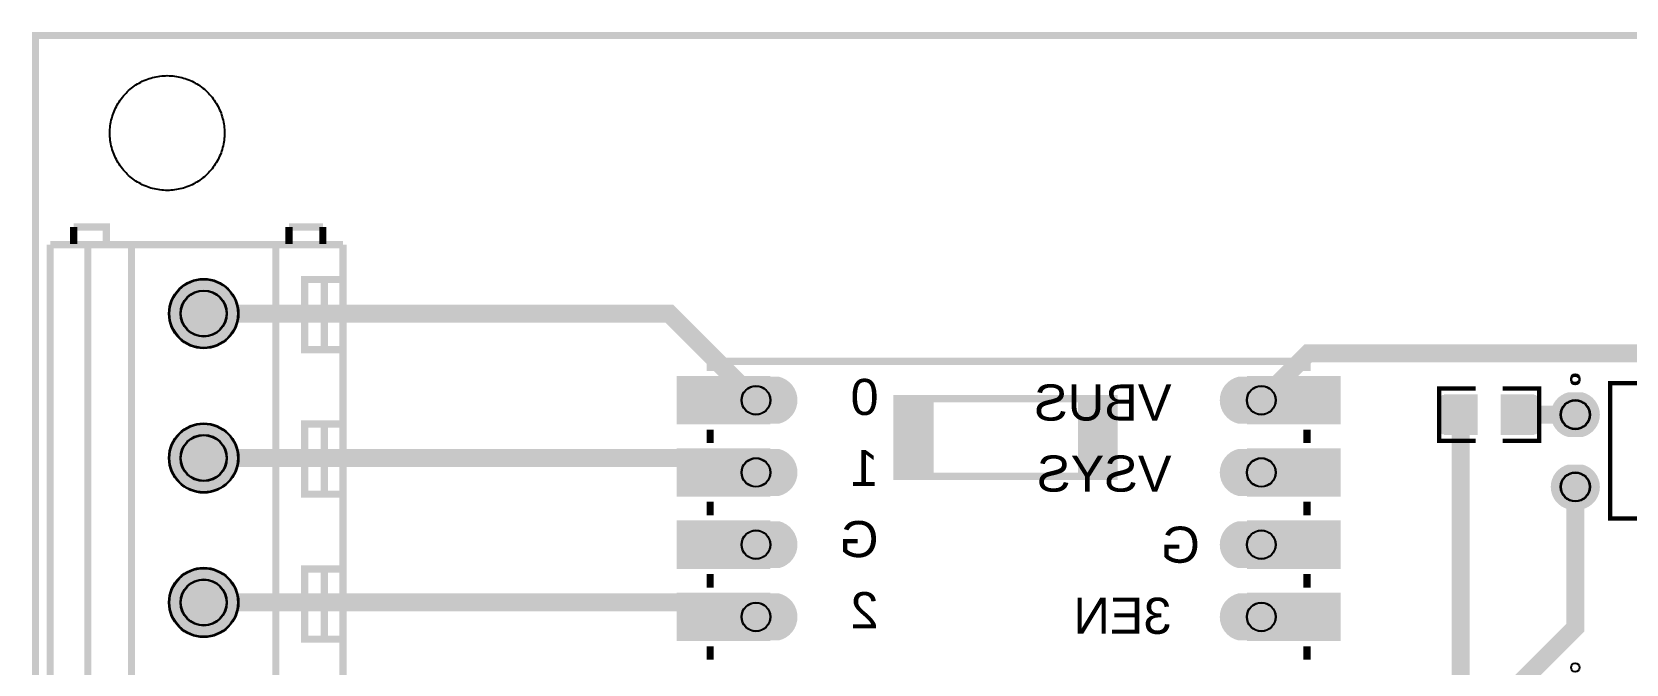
# Model space of a CAD drawing. Extents: x 2462 to 6780, y 1105 to 4890.
# Drawn here: x 2462 to 4670, y 4015 to 4890 of the extents above; entities that cross this region are included whole.
import ezdxf

# ---------------------------------------------------------------- set-up
doc = ezdxf.new("R2010")
doc.units = 9
for name, color, linetype, true_color in [('BoardOutLine', 7, 'Continuous', 0xff00ff), ('BottomLayer', 7, 'Continuous', 0x0000ff), ('BottomSilkLayer', 7, 'Continuous', 0x66cc33), ('BottomSolderMaskLayer', 7, 'Continuous', 0xaa00ff), ('Document', 7, 'Continuous', 0xffffff), ('Multi-Layer', 7, 'Continuous', 0xc0c0c0), ('TopLayer', 7, 'Continuous', 0xff0000), ('TopPasteMaskLayer', 7, 'Continuous', 0x808080), ('TopSilkLayer', 7, 'Continuous', 0xffcc00), ('TopSolderMaskLayer', 7, 'Continuous', 0x800080)]:
    doc.layers.add(name, color=color, linetype=linetype, true_color=true_color)
doc.styles.get("Standard").update_dxf_attribs({"font": 'arial.ttf'})

msp = doc.modelspace()

# ---------------------------------------------------------------- hatches: boundary and pattern name
at = {"layer": 'BottomSolderMaskLayer'}
for points in [[(2651.756, 4500, 1), (2748.244, 4500, 1)], [(3433.004000000001, 4347.504, -0.7853981633974483), (3433.004000000001, 4412.496), (3496.995999999999, 4412.496, -0.7853981633974483), (3496.995999999999, 4347.504)], [(4133.004000000001, 4347.504, -0.7853981633974483), (4133.004000000001, 4412.496), (4196.995999999999, 4412.496, -0.7853981633974483), (4196.995999999999, 4347.504)], [(4609.6823333333305, 4391, -0.7853981633974483), (4609.6823333333305, 4329), (4590.3176666666695, 4329, -0.7853981633974483), (4590.3176666666695, 4391)], [(2651.756, 4300, 1), (2748.244, 4300, 1)], [(3433.004000000001, 4247.504, -0.7853981633974483), (3433.004000000001, 4312.496), (3496.995999999999, 4312.496, -0.7853981633974483), (3496.995999999999, 4247.504)], [(4133.004000000001, 4247.504, -0.7853981633974483), (4133.004000000001, 4312.496), (4196.995999999999, 4312.496, -0.7853981633974483), (4196.995999999999, 4247.504)], [(4609.6823333333305, 4291, -0.7853981633974483), (4609.6823333333305, 4229), (4590.3176666666695, 4229, -0.7853981633974483), (4590.3176666666695, 4291)], [(3433.004000000001, 4147.504, -0.7853981633974483), (3433.004000000001, 4212.496), (3496.995999999999, 4212.496, -0.7853981633974483), (3496.995999999999, 4147.504)], [(4133.004000000001, 4147.504, -0.7853981633974483), (4133.004000000001, 4212.496), (4196.995999999999, 4212.496, -0.7853981633974483), (4196.995999999999, 4147.504)], [(2651.756, 4100, 1), (2748.244, 4100, 1)], [(3433.004000000001, 4047.504, -0.7853981633974483), (3433.004000000001, 4112.496), (3496.995999999999, 4112.496, -0.7853981633974483), (3496.995999999999, 4047.504)], [(4133.004000000001, 4047.504, -0.7853981633974483), (4133.004000000001, 4112.496), (4196.995999999999, 4112.496, -0.7853981633974483), (4196.995999999999, 4047.504)]]:
    msp.add_hatch(color=256, dxfattribs=at).paths.add_polyline_path(points)
at = {"layer": 'Multi-Layer'}
for points in [[(2652.756, 4500, 1), (2747.244, 4500, 1)], [(3433.504000000001, 4348.504, -0.7853981633974483), (3433.504000000001, 4411.496), (3496.495999999999, 4411.496, -0.7853981633974483), (3496.495999999999, 4348.504)], [(4133.504000000001, 4348.504, -0.7853981633974483), (4133.504000000001, 4411.496), (4196.495999999999, 4411.496, -0.7853981633974483), (4196.495999999999, 4348.504)], [(4609.369999999995, 4390, -0.7853981633974483), (4609.369999999995, 4330), (4590.630000000005, 4330, -0.7853981633974483), (4590.630000000005, 4390)], [(2652.756, 4300, 1), (2747.244, 4300, 1)], [(3433.504000000001, 4248.504, -0.7853981633974483), (3433.504000000001, 4311.496), (3496.495999999999, 4311.496, -0.7853981633974483), (3496.495999999999, 4248.504)], [(4133.504000000001, 4248.504, -0.7853981633974483), (4133.504000000001, 4311.496), (4196.495999999999, 4311.496, -0.7853981633974483), (4196.495999999999, 4248.504)], [(4609.369999999995, 4290, -0.7853981633974483), (4609.369999999995, 4230), (4590.630000000005, 4230, -0.7853981633974483), (4590.630000000005, 4290)], [(3433.504000000001, 4148.504, -0.7853981633974483), (3433.504000000001, 4211.496), (3496.495999999999, 4211.496, -0.7853981633974483), (3496.495999999999, 4148.504)], [(4133.504000000001, 4148.504, -0.7853981633974483), (4133.504000000001, 4211.496), (4196.495999999999, 4211.496, -0.7853981633974483), (4196.495999999999, 4148.504)], [(2652.756, 4100, 1), (2747.244, 4100, 1)], [(3433.504000000001, 4048.504, -0.7853981633974483), (3433.504000000001, 4111.496), (3496.495999999999, 4111.496, -0.7853981633974483), (3496.495999999999, 4048.504)], [(4133.504000000001, 4048.504, -0.7853981633974483), (4133.504000000001, 4111.496), (4196.495999999999, 4111.496, -0.7853981633974483), (4196.495999999999, 4048.504)]]:
    msp.add_hatch(color=256, dxfattribs=at).paths.add_polyline_path(points)
at = {"layer": 'TopLayer'}
for points in [[(3357.004000000001, 4411.493000000002), (3482.9879999999976, 4411.493000000002), (3482.9879999999976, 4348.501), (3357.004000000001, 4348.501)], [(4147.004000000001, 4411.493000000002), (4272.987999999998, 4411.493000000002), (4272.987999999998, 4348.501), (4147.004000000001, 4348.501)], [(4463.551999999996, 4387.106), (4463.551999999996, 4332.894), (4418.963999999993, 4332.894), (4418.963999999993, 4387.106)], [(4497.707999999999, 4387.106), (4497.707999999999, 4332.894), (4542.295999999995, 4332.894), (4542.295999999995, 4387.106)], [(3357.004000000001, 4311.493000000002), (3482.9879999999976, 4311.493000000002), (3482.9879999999976, 4248.501), (3357.004000000001, 4248.501)], [(4147.004000000001, 4311.493000000002), (4272.987999999998, 4311.493000000002), (4272.987999999998, 4248.501), (4147.004000000001, 4248.501)], [(3357.004000000001, 4211.493000000002), (3482.9879999999976, 4211.493000000002), (3482.9879999999976, 4148.501), (3357.004000000001, 4148.501)], [(4147.004000000001, 4211.493000000002), (4272.987999999998, 4211.493000000002), (4272.987999999998, 4148.501), (4147.004000000001, 4148.501)], [(3357.004000000001, 4111.493000000002), (3482.9879999999976, 4111.493000000002), (3482.9879999999976, 4048.501), (3357.004000000001, 4048.501)], [(4147.004000000001, 4111.493000000002), (4272.987999999998, 4111.493000000002), (4272.987999999998, 4048.501), (4147.004000000001, 4048.501)]]:
    msp.add_hatch(color=256, dxfattribs=at).paths.add_polyline_path(points)
at = {"layer": 'TopPasteMaskLayer'}
for points in [[(3357.004000000001, 4411.493000000002), (3482.9879999999976, 4411.493000000002), (3482.9879999999976, 4348.501), (3357.004000000001, 4348.501)], [(4147.004000000001, 4411.493000000002), (4272.987999999998, 4411.493000000002), (4272.987999999998, 4348.501), (4147.004000000001, 4348.501)], [(4462.914000000004, 4385.197), (4462.9130000000005, 4368.6630000000005), (4445.394, 4368.6630000000005), (4445.394, 4350.947), (4462.716, 4350.947), (4462.914000000004, 4334.804), (4460.945, 4332.834999999999), (4415.669999999998, 4332.834999999999), (4413.701000000001, 4334.804), (4413.701000000001, 4385.197), (4415.669999999998, 4387.166000000001), (4460.945, 4387.166000000001)], [(4547.560000000005, 4385.197), (4547.560000000005, 4334.804), (4545.591, 4332.834999999999), (4500.315000000002, 4332.834999999999), (4498.347000000002, 4334.804), (4498.149000000005, 4350.947), (4515.8659999999945, 4350.947), (4515.8659999999945, 4368.6630000000005), (4498.542999999998, 4368.6630000000005), (4498.347000000002, 4385.197), (4500.315000000002, 4387.166000000001), (4545.591, 4387.166000000001)], [(3357.004000000001, 4311.493000000002), (3482.9879999999976, 4311.493000000002), (3482.9879999999976, 4248.501), (3357.004000000001, 4248.501)], [(4147.004000000001, 4311.493000000002), (4272.987999999998, 4311.493000000002), (4272.987999999998, 4248.501), (4147.004000000001, 4248.501)], [(3357.004000000001, 4211.493000000002), (3482.9879999999976, 4211.493000000002), (3482.9879999999976, 4148.501), (3357.004000000001, 4148.501)], [(4147.004000000001, 4211.493000000002), (4272.987999999998, 4211.493000000002), (4272.987999999998, 4148.501), (4147.004000000001, 4148.501)], [(3357.004000000001, 4111.493000000002), (3482.9879999999976, 4111.493000000002), (3482.9879999999976, 4048.501), (3357.004000000001, 4048.501)], [(4147.004000000001, 4111.493000000002), (4272.987999999998, 4111.493000000002), (4272.987999999998, 4048.501), (4147.004000000001, 4048.501)]]:
    msp.add_hatch(color=256, dxfattribs=at).paths.add_polyline_path(points)
at = {"layer": 'TopSilkLayer'}
for points in [[(3661.260000000002, 4382.139999999999), (3711.260000000002, 4382.139999999999), (3711.260000000002, 4272.139999999999), (3661.260000000002, 4272.139999999999)], [(3911.260000000002, 4382.139999999999), (3961.260000000002, 4382.139999999999), (3961.260000000002, 4272.139999999999), (3911.260000000002, 4272.139999999999)]]:
    msp.add_hatch(color=256, dxfattribs=at).paths.add_polyline_path(points)
at = {"layer": 'TopSolderMaskLayer'}
for points in [[(2651.756, 4500, 1), (2748.244, 4500, 1)], [(3355.0038729997395, 4413.492809499621), (3484.9878729997436, 4413.492809499621), (3484.9878729997436, 4346.500809499623), (3355.0038729997395, 4346.500809499623)], [(3433.004000000001, 4347.504, -0.7853981633974483), (3433.004000000001, 4412.496), (3496.995999999999, 4412.496, -0.7853981633974483), (3496.995999999999, 4347.504)], [(4133.004000000001, 4347.504, -0.7853981633974483), (4133.004000000001, 4412.496), (4196.995999999999, 4412.496, -0.7853981633974483), (4196.995999999999, 4347.504)], [(4145.0038729997395, 4413.492809499621), (4274.987872999744, 4413.492809499621), (4274.987872999744, 4346.500809499623), (4145.0038729997395, 4346.500809499623)], [(4464.551910289767, 4388.105981554239), (4464.551910289767, 4331.894018445761), (4417.963910289764, 4331.894018445761), (4417.963910289764, 4388.105981554239)], [(4496.708089710235, 4388.105981554239), (4496.708089710235, 4331.894018445761), (4543.296089710231, 4331.894018445761), (4543.296089710231, 4388.105981554239)], [(4609.6823333333305, 4391, -0.7853981633974483), (4609.6823333333305, 4329), (4590.3176666666695, 4329, -0.7853981633974483), (4590.3176666666695, 4391)], [(2651.756, 4300, 1), (2748.244, 4300, 1)], [(3355.0038729997395, 4313.492809499621), (3484.9878729997436, 4313.492809499621), (3484.9878729997436, 4246.500809499623), (3355.0038729997395, 4246.500809499623)], [(3433.004000000001, 4247.504, -0.7853981633974483), (3433.004000000001, 4312.496), (3496.995999999999, 4312.496, -0.7853981633974483), (3496.995999999999, 4247.504)], [(4133.004000000001, 4247.504, -0.7853981633974483), (4133.004000000001, 4312.496), (4196.995999999999, 4312.496, -0.7853981633974483), (4196.995999999999, 4247.504)], [(4145.0038729997395, 4313.492809499621), (4274.987872999744, 4313.492809499621), (4274.987872999744, 4246.500809499623), (4145.0038729997395, 4246.500809499623)], [(4609.6823333333305, 4291, -0.7853981633974483), (4609.6823333333305, 4229), (4590.3176666666695, 4229, -0.7853981633974483), (4590.3176666666695, 4291)], [(3355.0038729997395, 4213.492809499621), (3484.9878729997436, 4213.492809499621), (3484.9878729997436, 4146.500809499623), (3355.0038729997395, 4146.500809499623)], [(3433.004000000001, 4147.504, -0.7853981633974483), (3433.004000000001, 4212.496), (3496.995999999999, 4212.496, -0.7853981633974483), (3496.995999999999, 4147.504)], [(4133.004000000001, 4147.504, -0.7853981633974483), (4133.004000000001, 4212.496), (4196.995999999999, 4212.496, -0.7853981633974483), (4196.995999999999, 4147.504)], [(4145.0038729997395, 4213.492809499621), (4274.987872999744, 4213.492809499621), (4274.987872999744, 4146.500809499623), (4145.0038729997395, 4146.500809499623)], [(2651.756, 4100, 1), (2748.244, 4100, 1)], [(3355.0038729997395, 4113.492809499621), (3484.9878729997436, 4113.492809499621), (3484.9878729997436, 4046.500809499623), (3355.0038729997395, 4046.500809499623)], [(3433.004000000001, 4047.504, -0.7853981633974483), (3433.004000000001, 4112.496), (3496.995999999999, 4112.496, -0.7853981633974483), (3496.995999999999, 4047.504)], [(4133.004000000001, 4047.504, -0.7853981633974483), (4133.004000000001, 4112.496), (4196.995999999999, 4112.496, -0.7853981633974483), (4196.995999999999, 4047.504)], [(4145.0038729997395, 4113.492809499621), (4274.987872999744, 4113.492809499621), (4274.987872999744, 4046.500809499623), (4145.0038729997395, 4046.500809499623)]]:
    msp.add_hatch(color=256, dxfattribs=at).paths.add_polyline_path(points)

# ---------------------------------------------------------------- linework, layer by layer
at = {"layer": 'BoardOutLine', "const_width": 10}
msp.add_lwpolyline([(2467, 4640), (2467, 4885), (6754, 4885), (6754, 1110), (2467, 1110), (2467, 4640)], close=True, dxfattribs=at)
at = {"layer": 'BottomLayer', "const_width": 25}
for points in [[(4165, 4380), (4230, 4445), (4820, 4445), (4900, 4365), (4900, 4360)], [(4600, 4260), (4600, 4065), (4315, 3780), (4165, 3780)]]:
    msp.add_lwpolyline(points, dxfattribs=at)
at = {"layer": 'BottomSolderMaskLayer'}
for centre, radius in [((2700, 4500), 48.244), ((2700, 4499.998), 32.16266666666667), ((3464.995999999999, 4379.996999999999), 19.9975), ((4164.995999999999, 4379.996999999999), 19.9975), ((4600, 4360), 20.341166666666666), ((2700, 4300), 48.244), ((2700, 4299.998), 32.16266666666667), ((3464.995999999999, 4279.996999999999), 19.9975), ((4164.995999999999, 4279.996999999999), 19.9975), ((4600, 4260), 20.341166666666666), ((3464.995999999999, 4179.996999999999), 19.9975), ((4164.995999999999, 4179.996999999999), 19.9975), ((2700, 4100), 48.244), ((2700, 4099.998), 32.16266666666667), ((3464.995999999999, 4079.9969999999994), 19.9975), ((4164.995999999999, 4079.9969999999994), 19.9975)]:
    msp.add_circle(centre, radius, dxfattribs=at)
at = {"layer": 'Document'}
for centre in [(4600, 4410), (4600, 4010)]:
    msp.add_circle(centre, 5.91, dxfattribs=at)
at = {"layer": 'Multi-Layer'}
msp.add_lwpolyline([(2570, 4750), (2570.0408098471817, 4752.545856806519), (2570.1631974538395, 4755.089097573069), (2570.3670370584514, 4757.6271089478505), (2570.6521192020227, 4760.157282952601), (2571.0181509433896, 4762.6770196625), (2571.4647561602033, 4765.18372987775), (2571.9914759353996, 4767.67483778415), (2572.5977690288055, 4770.147783599932), (2573.2830124332977, 4772.600026206106), (2574.0465020149422, 4775.029045757616), (2574.887453236588, 4777.432346272686), (2575.805001964007, 4779.807458197571), (2576.798205353851, 4782.151940944212), (2577.866042822505, 4784.463385398107), (2579.007417094792, 4786.73941639383), (2580.2211553314846, 4788.9776951556705), (2581.5060103344877, 4791.175921700906), (2582.8606618284466, 4793.331837203154), (2584.283717817365, 4795.443226313506), (2585.773716015028, 4797.507919436917), (2587.329125347569, 4799.523794961642), (2588.9483475267407, 4801.488781439297), (2590.629718692304, 4803.400859713456), (2592.371511121739, 4805.258064994436), (2594.171935005572, 4807.058488878265), (2596.0291402865478, 4808.800281307696), (2597.9412185607, 4810.481652473263), (2599.906205038358, 4812.1008746524385), (2601.922080563083, 4813.656283984972), (2603.986773686491, 4815.146282182635), (2606.098162796843, 4816.569338171561), (2608.254078299098, 4817.923989665513), (2610.45230484433, 4819.208844668523), (2612.6905836061705, 4820.422582905208), (2614.9666146018862, 4821.563957177492), (2617.2780590557886, 4822.6317946461495), (2619.622541802426, 4823.624998035997), (2621.9976537273105, 4824.542546763412), (2624.400954242381, 4825.383497985058), (2626.8299737939014, 4826.146987566703), (2629.282216400068, 4826.832230971191), (2631.75516221585, 4827.438524064604), (2634.2462701222466, 4827.965243839804), (2636.7529803374928, 4828.411849056611), (2639.2727170473954, 4828.777880797985), (2641.8028910521534, 4829.062962941556), (2644.3409024269276, 4829.266802546161), (2646.884143193485, 4829.389190152826), (2649.4300000000003, 4829.43), (2651.9758568065226, 4829.389190152826), (2654.5190975730657, 4829.266802546161), (2657.057108947847, 4829.062962941556), (2659.587282952598, 4828.777880797985), (2662.1070196625005, 4828.411849056611), (2664.613729877754, 4827.965243839804), (2667.1048377841507, 4827.438524064604), (2669.5777835999324, 4826.832230971191), (2672.0300262061064, 4826.146987566703), (2674.4590457576196, 4825.383497985058), (2676.8623462726828, 4824.542546763412), (2679.2374581975673, 4823.624998035997), (2681.5819409442192, 4822.6317946461495), (2683.8933853981143, 4821.563957177492), (2686.16941639383, 4820.422582905208), (2688.407695155678, 4819.208844668523), (2690.6059217009097, 4817.92398966552), (2692.76183720315, 4816.569338171561), (2694.8732263135025, 4815.146282182635), (2696.937919436925, 4813.656283984972), (2698.9537949616424, 4812.1008746524385), (2700.918781439308, 4810.481652473263), (2702.83085971346, 4808.800281307696), (2704.688064994436, 4807.058488878265), (2706.488488878269, 4805.258064994436), (2708.2302813076967, 4803.400859713456), (2709.911652473267, 4801.488781439297), (2711.530874652439, 4799.523794961642), (2713.0862839849724, 4797.507919436921), (2714.576282182643, 4795.443226313506), (2715.9993381715612, 4793.331837203154), (2717.353989665513, 4791.175921700906), (2718.6388446685232, 4788.9776951556705), (2719.852582905216, 4786.73941639383), (2720.9939571774885, 4784.463385398107), (2722.06179464615, 4782.151940944212), (2723.054998035994, 4779.807458197571), (2723.9725467634125, 4777.432346272686), (2724.8134979850583, 4775.029045757619), (2725.57698756671, 4772.600026206106), (2726.262230971195, 4770.147783599932), (2726.868524064601, 4767.67483778415), (2727.3952438397973, 4765.18372987775), (2727.841849056611, 4762.6770196625), (2728.207880797985, 4760.157282952601), (2728.4929629415565, 4757.6271089478505), (2728.6968025461683, 4755.089097573069), (2728.819190152826, 4752.545856806519), (2728.8600000000006, 4750), (2728.819190152826, 4747.454143193481), (2728.6968025461683, 4744.910902426931), (2728.4929629415565, 4742.3728910521495), (2728.207880797985, 4739.842717047399), (2727.841849056611, 4737.3229803375), (2727.3952438397973, 4734.81627012225), (2726.868524064601, 4732.32516221585), (2726.262230971195, 4729.852216400068), (2725.57698756671, 4727.399973793894), (2724.8134979850583, 4724.970954242384), (2723.9725467634125, 4722.567653727314), (2723.054998035994, 4720.192541802429), (2722.06179464615, 4717.848059055788), (2720.9939571774958, 4715.536614601893), (2719.852582905216, 4713.26058360617), (2718.6388446685232, 4711.0223048443295), (2717.353989665513, 4708.824078299094), (2715.9993381715612, 4706.668162796846), (2714.576282182643, 4704.556773686494), (2713.0862839849724, 4702.492080563083), (2711.530874652439, 4700.476205038358), (2709.911652473267, 4698.511218560703), (2708.2302813076967, 4696.599140286544), (2706.488488878269, 4694.741935005564), (2704.688064994436, 4692.941511121735), (2702.83085971346, 4691.199718692304), (2700.918781439308, 4689.518347526737), (2698.9537949616424, 4687.8991253475615), (2696.937919436925, 4686.343716015028), (2694.87322631351, 4684.853717817365), (2692.7618372031575, 4683.430661828439), (2690.6059217009097, 4682.076010334487), (2688.407695155678, 4680.791155331477), (2686.16941639383, 4679.577417094792), (2683.8933853981143, 4678.436042822508), (2681.5819409442192, 4677.3682053538505), (2679.2374581975673, 4676.375001964003), (2676.8623462726828, 4675.457453236588), (2674.4590457576196, 4674.616502014942), (2672.0300262061064, 4673.853012433297), (2669.5777835999324, 4673.167769028809), (2667.1048377841507, 4672.561475935396), (2664.613729877754, 4672.034756160196), (2662.107019662508, 4671.588150943389), (2659.587282952605, 4671.222119202015), (2657.057108947847, 4670.937037058444), (2654.5190975730657, 4670.733197453839), (2651.9758568065226, 4670.610809847174), (2649.4300000000003, 4670.57), (2646.884143193485, 4670.610809847174), (2644.3409024269276, 4670.733197453839), (2641.8028910521534, 4670.937037058444), (2639.2727170473954, 4671.222119202015), (2636.7529803374928, 4671.588150943389), (2634.2462701222466, 4672.034756160196), (2631.75516221585, 4672.561475935396), (2629.282216400068, 4673.167769028809), (2626.8299737939014, 4673.853012433297), (2624.400954242381, 4674.616502014942), (2621.9976537273105, 4675.457453236588), (2619.6225418024405, 4676.375001964003), (2617.2780590557886, 4677.3682053538505), (2614.9666146018862, 4678.436042822508), (2612.6905836061705, 4679.577417094792), (2610.45230484433, 4680.791155331477), (2608.254078299098, 4682.076010334487), (2606.098162796843, 4683.430661828439), (2603.986773686491, 4684.853717817365), (2601.922080563083, 4686.343716015028), (2599.906205038358, 4687.8991253475615), (2597.9412185607, 4689.518347526737), (2596.0291402865478, 4691.199718692304), (2594.171935005572, 4692.941511121735), (2592.371511121739, 4694.741935005564), (2590.629718692304, 4696.599140286544), (2588.9483475267407, 4698.511218560703), (2587.329125347569, 4700.476205038358), (2585.773716015028, 4702.492080563083), (2584.283717817365, 4704.556773686494), (2582.8606618284466, 4706.668162796846), (2581.5060103344877, 4708.824078299094), (2580.2211553314846, 4711.0223048443295), (2579.007417094792, 4713.26058360617), (2577.866042822505, 4715.536614601893), (2576.798205353851, 4717.848059055788), (2575.805001964007, 4720.192541802429), (2574.887453236588, 4722.567653727314), (2574.0465020149422, 4724.970954242384), (2573.2830124332977, 4727.399973793894), (2572.5977690288055, 4729.852216400068), (2571.9914759353996, 4732.32516221585), (2571.4647561602033, 4734.81627012225), (2571.0181509433896, 4737.3229803375), (2570.6521192020227, 4739.842717047399), (2570.3670370584514, 4742.3728910521495), (2570.1631974538395, 4744.910902426931), (2570.0408098471817, 4747.454143193481), (2570, 4750)], close=True, dxfattribs=at)
for centre, radius in [((2700, 4500), 47.244), ((2700, 4499.998), 31.496), ((3464.995999999999, 4379.996999999999), 19.685), ((4164.995999999999, 4379.996999999999), 19.685), ((4600, 4360), 19.685), ((2700, 4300), 47.244), ((2700, 4299.998), 31.496), ((3464.995999999999, 4279.996999999999), 19.685), ((4164.995999999999, 4279.996999999999), 19.685), ((4600, 4260), 19.685), ((3464.995999999999, 4179.996999999999), 19.685), ((4164.995999999999, 4179.996999999999), 19.685), ((2700, 4100), 47.244), ((2700, 4099.998), 31.496), ((3464.995999999999, 4079.9969999999994), 19.685), ((4164.995999999999, 4079.9969999999994), 19.685)]:
    msp.add_circle(centre, radius, dxfattribs=at)
at = {"layer": 'TopLayer', "const_width": 25}
for points in [[(3465, 4380), (3345, 4500), (2700, 4500)], [(4441.260000000002, 4360), (4441.260000000002, 3960)], [(4520, 4360), (4600, 4360)], [(3420, 4280), (3400, 4300), (2700, 4300)], [(3420, 4080), (3400, 4100), (2700, 4100)]]:
    msp.add_lwpolyline(points, dxfattribs=at)
at = {"layer": 'TopSilkLayer'}
for points, const_width in [([(2520, 4620), (2565.0510000000068, 4620), (2565.0510000000068, 4596.377)], 10), ([(2520, 4596.377), (2520, 4620)], 10), ([(2818.237000000001, 4620), (2865.0510000000068, 4620)], 10), ([(2818.237000000001, 4596.377), (2818.237000000001, 4620)], 10), ([(2865.0510000000068, 4620), (2865.0510000000068, 4596.377)], 10), ([(2892.9130000000005, 4595.275999999998), (2487.402000000002, 4595.275999999998)], 10), ([(2487.402000000002, 4595.275999999998), (2487.402000000002, 3004.724000000002)], 10), ([(2539.4919999999984, 4595.275999999998), (2539.4919999999984, 3004.724000000002)], 10), ([(2599.916999999994, 4595.275999999998), (2599.916999999994, 3004.724000000002)], 10), ([(2800, 4595.275999999998), (2800, 3004.724000000002)], 10), ([(2892.9130000000005, 4595.275999999998), (2892.9130000000005, 3004.724000000002)], 10), ([(2892.9130000000005, 4547.232), (2840, 4547.232), (2840, 4450), (2892.9130000000005, 4450)], 10), ([(2867.206999999995, 4547.232), (2867.206999999995, 4450)], 10), ([(3401.6100000000006, 4420.593000000001), (3401.6100000000006, 4433.934000000001), (4228.381999999998, 4433.934000000001), (4228.381999999998, 4420.593000000001)], 10), ([(4461.881999999998, 4396.106), (4411.293999999994, 4396.106), (4411.293999999994, 4323.894), (4461.881999999998, 4323.894)], 6), ([(4499.377999999997, 4396.106), (4549.966, 4396.106), (4549.966, 4323.894), (4499.377999999997, 4323.894)], 6), ([(2892.9130000000005, 4347.243999999999), (2840, 4347.243999999999), (2840, 4250.012000000002), (2892.9130000000005, 4250.012000000002)], 10), ([(2892.9130000000005, 4347.242999999999), (2840, 4347.242999999999)], 10), ([(2867.206999999995, 4347.242999999999), (2867.206999999995, 4250.012000000002)], 10), ([(3401.6100000000006, 4320.593000000001), (3401.6100000000006, 4339.400999999998)], 10), ([(4228.381999999998, 4339.400999999998), (4228.381999999998, 4320.593000000001)], 10), ([(2840, 4250.012000000002), (2892.9130000000005, 4250.012000000002)], 10), ([(3401.6100000000006, 4220.593000000001), (3401.6100000000006, 4239.400999999998)], 10), ([(4228.381999999998, 4239.400999999998), (4228.381999999998, 4220.593000000001)], 10), ([(2892.9130000000005, 4146.457000000002), (2840, 4146.457000000002), (2840, 4049.225000000002), (2892.9130000000005, 4049.225000000002)], 10), ([(2892.9130000000005, 4146.455999999998), (2840, 4146.455999999998)], 10), ([(2867.206999999995, 4146.455999999998), (2867.206999999995, 4049.225000000002)], 10), ([(3401.6100000000006, 4120.593000000001), (3401.6100000000006, 4139.400999999998)], 10), ([(4228.381999999998, 4139.400999999998), (4228.381999999998, 4120.593000000001)], 10), ([(2840, 4049.225000000002), (2892.9130000000005, 4049.225000000002)], 10), ([(3401.6100000000006, 4020.5930000000008), (3401.6100000000006, 4039.400999999998)], 10), ([(4228.381999999998, 4039.400999999998), (4228.381999999998, 4020.5930000000008)], 10)]:
    msp.add_lwpolyline(points, dxfattribs=dict(at, const_width=const_width))
for points, const_width in [([(4648.370000000003, 4403.551000000003), (4851.629999999997, 4403.551000000003), (4851.629999999997, 4216.448999999997), (4648.370000000003, 4216.448999999997), (4648.370000000003, 4403.551000000003)], 6), ([(3660.0800000000017, 4382.139999999999), (3961.260000000002, 4382.139999999999), (3961.260000000002, 4274.66), (3660.0800000000017, 4274.66), (3660.0800000000017, 4382.139999999999)], 10)]:
    msp.add_lwpolyline(points, close=True, dxfattribs=dict(at, const_width=const_width))
msp.add_circle((4600, 4407.809999999998), 5.91, dxfattribs=at)
at = {"layer": 'TopSolderMaskLayer'}
for centre, radius in [((2700, 4500), 48.244), ((2700, 4499.998), 32.16266666666667), ((3464.995999999999, 4379.996999999999), 19.9975), ((4164.995999999999, 4379.996999999999), 19.9975), ((4600, 4360), 20.341166666666666), ((2700, 4300), 48.244), ((2700, 4299.998), 32.16266666666667), ((3464.995999999999, 4279.996999999999), 19.9975), ((4164.995999999999, 4279.996999999999), 19.9975), ((4600, 4260), 20.341166666666666), ((3464.995999999999, 4179.996999999999), 19.9975), ((4164.995999999999, 4179.996999999999), 19.9975), ((2700, 4100), 48.244), ((2700, 4099.998), 32.16266666666667), ((3464.995999999999, 4079.9969999999994), 19.9975), ((4164.995999999999, 4079.9969999999994), 19.9975)]:
    msp.add_circle(centre, radius, dxfattribs=at)

# ---------------------------------------------------------------- texts
at = {"layer": 'BottomSilkLayer', "text_generation_flag": 2}
for s, p in [('0', (3634.8499999999985, 4359.5999999999985)), ('VBUS', (4040.6300000000047, 4351.8499999999985)), ('1', (3634.8499999999985, 4261.18)), ('VSYS', (4040.6300000000047, 4253.43)), ('G', (3634.8499999999985, 4162.75)), ('G', (4080, 4155)), ('2', (3634.8499999999985, 4064.3300000000017)), ('3EN', (4040.6300000000047, 4056.579999999998))]:
    msp.add_text(s, height=50, dxfattribs=at).set_placement(p)

doc.saveas('drawing.dxf')
